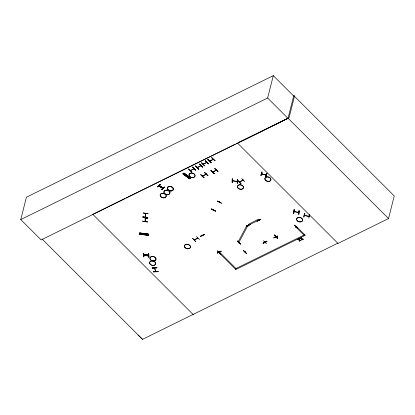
<?xml version="1.0" encoding="UTF-8"?>
<svg xmlns="http://www.w3.org/2000/svg" width="415" height="415" viewBox="0 0 415 415"><rect width="100%" height="100%" fill="white"/><g stroke="black" fill="none" stroke-linecap="round" stroke-linejoin="round"><path stroke-width="0.62" d="M194.651 239.413C192.674 241.131 198.894 237.665 197.67 238.106M219.582 252.45L219.701 252.164M238.692 242.801L239.113 242.832M264.703 242.516L264.547 242.178M276.151 236.711L276.561 236.291M296.03 226.906L295.547 226.979L295.926 226.798M140.519 234.205L140.54 233.017M141.116 234.278L141.131 233.095M142.003 234.392L142.023 233.209M142.796 234.496L142.812 233.308M143.683 234.61L143.704 233.422M147.501 235.103L147.522 233.915M232.369 182.361L232.052 182.512L232.167 178.943L232.452 178.813M232.322 182.548L232.416 178.824M232.965 180.551L232.462 180.883M232.462 180.867L232.805 180.753M237.214 181.485L232.364 180.712M237.307 179.462L237.173 183.197L237.442 183.233L237.53 179.664L237.447 183.228M237.313 179.622L237.224 183.01M143.86 255.111L148.71 255.573M147.849 217.201L147.787 217.579L142.942 216.832L142.999 216.454M143.216 212.911L148.062 213.658M142.947 217.595L147.797 218.337L142.988 217.398M145.681 213.492L145.266 216.983L145.546 216.397M145.473 213.808L145.509 213.466M145.068 221.486L145.286 217.953M145.307 221.2C144.851 221.76 145.795 219.462 145.499 218.062M145.463 216.988L145.696 213.543M147.626 221.683L147.564 222.067L142.713 221.32L142.776 220.941M139.637 232.96L139.632 234.091L148.373 235.144M139.611 234.143L148.394 235.217L148.409 234.029L139.627 232.914L139.622 233.313L148.388 234.444L148.404 234.086M148.394 234.19L139.627 233.059L148.394 234.257M148.383 235.04L139.606 233.863L139.601 234.268L148.368 235.398L148.373 234.983M158.079 271.327L158.094 271.711L153.327 271.726M142.947 216.812L147.802 217.408M142.729 221.148L147.584 221.875M293.825 213.123L293.509 213.258L294.188 209.762L293.753 213.258M293.779 213.31L294.23 209.627M294.489 211.593L294.598 211.37M298.307 212.454L298.359 212.07M298.613 214.213L299.091 210.675L298.878 214.259L298.66 214.026M298.878 214.244L299.091 210.53M213.621 209.949L213.326 209.974L213.533 209.596M219.561 201.996L219.353 202.484L219.343 201.929M217.268 201.156L221.62 203.272L217.299 201.016M304.75 213.435L304.449 213.538L303.702 216.988L304.019 216.863M303.972 217.05L304.449 213.538M304.418 215.452L309.149 216.397M304.916 215.063L304.802 215.535L304.916 215.286M304.859 215.52L304.869 215.032M308.615 216.423L308.807 215.93M309.554 214.716L308.812 218.129M236.348 143.642L237.51 143.071L337.992 243.434L388.533 218.549L394.25 195.953L293.773 95.585L288.005 118.368L41.121 239.943L20.75 219.592L26.41 197.229L273.293 75.655L293.664 96.005M145.468 218.031L145.468 218.357L145.323 218.114M157.389 186.88C163.728 181.236 157.804 186.299 157.627 186.849M159.215 185.427L163.147 188.109L159.199 185.557M157.534 186.978L160.423 184.291M160.455 184.296L160.19 184.338M143.766 253.119L143.886 256.885L143.616 256.859L143.476 253.259M143.834 254.701L148.684 255.163M161.751 189.722L164.573 187.149L161.746 189.728L161.575 189.401M162.83 188.265L158.821 185.894M161.528 189.588L164.402 186.843M148.617 253.586L149.006 257.378L148.736 257.352L148.835 253.778M152.155 267.94L156.969 267.711L152.243 267.95M158.099 271.69L153.368 271.939L153.353 271.56M155.464 271.311L155.526 271M155.438 271.311L155.687 270.99M191.875 171.935L191.621 172.22L188.509 169.102L188.742 168.838M190.687 170.072L190.698 170.435M192.648 167.058L195.761 170.181L192.508 166.991M193.696 168.755L193.587 168.646M195.704 165.86L195.475 166.135L198.795 169.144L195.496 166.104M197.182 167.536C206.561 162.13 196.145 169.232 197.654 167.1M197.665 167.473L197.763 167.204M199.61 164.081L202.728 167.209L199.475 164.018M200.881 165.378L200.798 165.704L200.99 165.372M200.813 165.72L200.953 165.393M201.099 165.481L200.979 165.844M203.48 164.143L203.578 163.889M205.425 160.766L208.538 163.889L205.425 160.781M204.579 165.813L201.519 162.545L201.285 162.82L204.398 165.927L204.652 165.642M202.587 176.188L202.951 175.644M206.364 162.353L206.525 162.69M206.691 162.063L206.629 162.405L202.997 164.216M206.805 162.058L206.769 162.545L206.909 162.166M204.699 172.744L208.019 175.753L204.766 172.562M208.065 159.464L207.811 159.754L210.924 162.862L211.178 162.571M203.89 177.77L200.777 174.658L203.879 177.791L204.133 177.501M206.39 174.03L206.006 174.554L205.845 174.217M206.11 174.269L206.193 173.942M206.245 173.937L202.52 176.012M210.104 160.823L210.032 161.103L209.995 160.714M215.053 160.807L211.811 157.633M192.643 238.34L195.569 241.561L195.823 241.276M213.294 159.479L212.942 159.63L212.89 159.287M211.105 170.306L210.851 170.591L213.964 173.703L214.218 173.413M194.282 239.953L194.76 239.517M214.929 160.74L211.8 157.767M196.43 236.524L199.563 239.6M212.947 171.468L212.568 171.945M215.93 170.129L215.976 170.466L216.397 170.285L212.667 172.101L213.014 171.478M213.04 171.914L213.123 171.587M213.035 171.966L213.03 171.556M214.783 168.656L218.103 171.665L214.851 168.474M214.171 173.6L211.043 170.456L214.187 173.444M216.257 169.839L215.867 170.363M216.329 169.849L216.189 170.181L216.365 169.834M216.438 169.958L216.329 170.321M217.896 171.763L214.84 168.609M202.453 235.502L202.852 235.616M202.982 235.549L202.712 235.793M200.642 236.374L204.434 234.376M215.618 210.924L215.51 211.194L211.204 209.02L211.318 208.755M213.538 210.047L213.678 209.674M219.182 202.39L219.411 201.923M232.333 182.372L232.384 178.948M220.764 253.918L220.51 254.203L217.444 251.054L217.678 250.795M221.102 251.023L221.226 251.381L217.481 253.197L217.356 252.839M217.377 252.875L221.107 251.231L217.31 253.026M218.804 251.884L218.835 251.568M236.675 181.412L236.737 181.054M218.778 251.801L218.964 251.506M219.597 252.055L219.644 252.398M241.032 183.43L240.778 183.721L237.665 180.608L237.894 180.338M239.787 181.806L239.761 181.485M239.481 182.118L239.901 181.936L239.829 181.495M239.854 181.946L239.937 181.604M239.896 181.91L239.844 181.573M244.71 181.78L241.665 178.492M242.744 180.323L242.744 180.146M243.289 179.954L243.206 180.281M20.75 219.592L267.634 98.018L273.293 75.655M262.737 130.813L238.085 142.791L289.027 117.829L294.64 95.652M237.779 241.048L240.871 244.181L237.645 240.98M240.731 244.098L237.634 241.115M249.986 224.453L246.443 226.263M261.984 171.971L261.03 175.535L260.765 175.462L262.026 171.966M248.544 225.921L248.735 225.625M262.078 173.807L261.906 174.051L262.109 173.693M243.283 250.593L246.557 253.643L243.486 250.364L243.257 250.624M246.396 226.45L250.188 224.448M245.109 252.149L245.436 251.594M265.745 175.063L265.813 174.679M267.006 173.486L266.057 176.873L265.839 176.614M266.783 173.237L265.792 176.8M246.603 253.456L243.455 250.489M257.103 221.174L260.848 219.364L257.15 220.993M258.239 219.499L258.841 220.106L248.907 224.997L248.305 224.391L258.306 219.219M259.313 220.417L259.442 220.349M263.411 240.705L266.539 243.766M263.11 242.91L263.235 243.273L266.98 241.457M264.863 242.23L264.583 241.644M264.713 241.582L264.526 241.878M266.855 241.099L263.11 243.117M273.942 237.977L277.687 236.161L273.822 237.847M277.562 238.194L274.507 234.952M274.538 234.921L274.284 235.212L277.37 238.329L277.625 238.044M275.581 236.949L275.295 236.368M275.425 236.306L275.28 236.68M275.482 236.244L275.674 236.856L275.55 236.26M277.562 235.824L277.687 236.187L273.77 237.826M297.721 228.297L294.479 225.101M295.677 227.093L295.568 226.766M295.677 226.87L295.968 226.958M299.666 240.913L299.319 241.245L299.106 240.109L297.726 239.419M297.68 239.605L298.012 239.279M297.96 239.465L299.085 239.875L298.956 238.812M300.917 240.295L299.423 239.969L299.257 238.667M299.62 241.099L299.49 240.02M302.084 239.725L301.736 240.057L301.523 238.921L300.144 238.226M300.097 238.412L300.424 238.085M299.443 240.207L300.636 240.435M300.377 238.272L301.503 238.682L301.373 237.619M303.334 239.107L301.84 238.781L301.674 237.473M302.037 239.912L301.907 238.827M308.589 216.391L308.75 215.956M301.861 239.014L303.054 239.248M309.139 216.007L309.05 216.355L309.232 216.07M202.499 235.575L202.935 235.751M202.899 235.736L202.582 235.435M248.201 225.625L248.647 225.812M264.998 242.158L264.713 241.846M261.03 175.535L261.953 172.095M262.052 173.927L261.549 173.932M266.145 175.161L265.756 174.912M160.89 186.781C162.047 187.212 160.086 187.326 160.989 186.802M161.295 187.015L160.947 187.264M215.577 211.074L211.209 208.999L215.572 211.111M158.686 186.034L162.638 188.571M146.438 255.5L146.438 255.163L146.407 255.541M188.69 168.998L191.803 172.106M207.816 159.744L210.934 162.841M204.061 177.677L200.767 174.684M210.851 170.586L213.964 173.693M237.665 180.603L240.799 183.689M237.847 180.494L240.97 183.586M192.659 238.324L195.73 241.463M274.284 235.201L277.381 238.309M194.054 168.806L190.324 170.617M209.523 161.15L209.938 160.947M212.833 159.521L213.248 159.319M194.241 239.792L197.862 238.044M198.017 238.189L197.706 238.319M219.634 252.445L219.265 252.579M264.635 242.5L264.967 242.127M189.582 178.87L182.849 173.859L183.923 173.086L190.75 177.952L190.392 178.232L183.57 173.366L183.871 173.06L190.672 177.978M183.046 173.703L189.92 178.606L182.942 173.854M189.567 178.875L190.75 177.952M219.468 202.338L219.213 202.39M182.968 173.838L189.66 178.761M190.475 178.134L183.648 173.268L190.526 178.134M293.945 209.757L294.209 209.814M200.627 236.317L204.351 234.496M250.121 224.577L246.36 226.383M260.828 219.302L257.067 221.112M158.54 185.993L159.485 185.142M155.75 271.628L154.655 268.023M309.108 216.526L304.325 215.395M197.244 167.478L197.706 167.437M209.585 161.098L213.139 159.324M209.985 161.108L209.632 161.259L213.315 159.459M206.25 174.409L202.681 176.168M212.599 171.971L216.246 170.176M183.544 174.357L184.561 173.553M184.006 174.684L185.023 173.885M184.701 175.182L185.718 174.378M185.313 175.618L186.33 174.814M186.008 176.11L187.025 175.312M188.975 178.232L189.992 177.428M217.585 250.987L220.718 254.105M261.523 173.781L266.285 175.052M237.152 181.49L232.364 180.836M146.049 255.116L145.961 255.427M154.489 268.033L155.589 271.633M124.77 198.588L92.81 214.327L193.286 314.689M125.932 198.017L235.186 144.218M263.359 130.346L288.052 118.182L388.533 218.549M211.743 157.814L215.063 160.823M194.013 168.801L190.433 170.612M206.789 162.509L203.101 164.324M202.722 167.193L199.444 164.138M239.413 181.988L243.143 179.866L242.988 180.177M304.688 234.714L235.16 268.951L235.767 269.558L305.295 235.315L296.388 226.419L295.667 226.777L303.967 235.072M298.909 238.999L299.21 238.848M301.326 237.805L301.627 237.66M300.59 240.622L300.87 240.482M303.007 239.434L303.287 239.294M138.102 334.998L142.511 339.346L337.753 243.2L337.992 243.434M200.471 236.202L204.227 234.371M219.162 252.47L219.499 252.304M239.133 242.796L238.687 242.853L238.973 242.692M294.432 225.288L297.731 228.307M245.338 251.848L245.068 252.138M266.98 241.437L263.235 243.263M266.181 175.166L261.58 173.963M242.837 180.499L243.195 180.328L239.574 182.097M298.764 212.547L294.079 211.676M205.259 160.838L208.372 163.946M192.498 167.126L195.595 170.238M204.756 172.697L207.853 175.81M297.565 228.364L294.474 225.231M152.206 268.147L156.932 267.908M152.144 267.945L156.886 267.701M153.306 271.747L158.053 271.54M259.043 220.235L259.354 220.552M248.642 225.827L248.414 225.568M202.769 235.85L202.484 235.533M219.089 252.149L218.809 251.832M294.105 211.5L298.784 212.392M143.798 254.836L148.648 255.298M143.808 255.298L148.674 255.739M237.261 179.648L237.53 179.685M143.18 213.035L148.031 213.792M142.957 217.533L147.802 218.274M309.502 214.737L309.772 214.799M267.001 173.491L266.736 173.418L266.062 176.863M148.622 253.741L148.809 257.331M218.918 201.825L219.992 202.375M159.303 185.464L163.256 188.026M275.493 236.892L275.269 236.633M183.669 173.216L190.594 178.082M267.634 98.018L288.005 118.368M198.795 169.144L195.667 166L198.749 169.144M42.029 238.978L142.511 339.346M274.476 235.077L277.578 238.231M259.225 220.614L258.955 220.375M218.938 251.77L219.219 252.055M143.657 253.28L143.823 256.859M239.979 184.701A3.055 2.174 14.2 0 1 240.767 184.774M143.823 255.453L148.674 255.936L143.823 255.469M246.93 225.355L238.023 242.116L238.91 242.464L247.817 225.698L246.93 225.355M208.003 159.614L211.105 162.747L208.003 159.614M219.494 252.087L218.772 252.445L235.372 269.029L236.099 268.671L219.494 252.087M148.643 255.158L143.782 254.691L148.632 255.163M160.859 196.777A3.076 2.189 14.2 0 0 166.026 196.741A3.076 2.189 14.2 0 0 162.664 193.38A3.076 2.189 14.2 0 0 160.859 196.777M160.875 196.7A3.081 2.194 14.2 0 0 166.052 196.663A3.081 2.194 14.2 0 0 162.68 193.297A3.081 2.194 14.2 0 0 160.875 196.7M164.589 193.597A3.076 2.189 14.2 0 0 169.756 193.561A3.076 2.189 14.2 0 0 166.389 190.2A3.076 2.189 14.2 0 0 164.589 193.597M164.605 193.52A3.081 2.194 14.2 0 0 169.782 193.483A3.081 2.194 14.2 0 0 166.41 190.117A3.081 2.194 14.2 0 0 164.605 193.52M167.971 189.888A3.076 2.189 14.2 0 0 173.138 189.852A3.076 2.189 14.2 0 0 169.771 186.496A3.076 2.189 14.2 0 0 167.971 189.888M167.987 189.811A3.081 2.194 14.2 0 0 173.159 189.774A3.081 2.194 14.2 0 0 169.792 186.413A3.081 2.194 14.2 0 0 167.987 189.811A3.081 2.194 14.2 0 0 173.159 189.78A3.081 2.194 14.2 0 0 169.792 186.413A3.081 2.194 14.2 0 0 167.982 189.816M189.702 176.494A3.076 2.189 14.2 0 0 194.868 176.458A3.076 2.189 14.2 0 0 191.507 173.102A3.076 2.189 14.2 0 0 189.702 176.494M189.717 176.417A3.081 2.194 14.2 0 0 194.894 176.38A3.081 2.194 14.2 0 0 191.523 173.013A3.081 2.194 14.2 0 0 189.717 176.417M185.116 247.719A3.066 2.184 14.2 0 0 190.272 247.682A3.066 2.184 14.2 0 0 186.916 244.331A3.066 2.184 14.2 0 0 185.116 247.719M185.132 247.641A3.081 2.194 14.2 0 0 190.309 247.605A3.081 2.194 14.2 0 0 186.937 244.238A3.081 2.194 14.2 0 0 185.132 247.641M150.329 264.35A3.066 2.184 14.2 0 0 155.485 264.314A3.066 2.184 14.2 0 0 152.129 260.957A3.066 2.184 14.2 0 0 150.329 264.35M150.339 264.277A3.081 2.194 14.2 0 0 155.516 264.241A3.081 2.194 14.2 0 0 152.144 260.874A3.081 2.194 14.2 0 0 150.339 264.277M150.635 259.878A3.066 2.184 14.2 0 0 155.791 259.842A3.066 2.184 14.2 0 0 152.435 256.491A3.066 2.184 14.2 0 0 150.635 259.878M150.645 259.806A3.081 2.194 14.2 0 0 155.822 259.769A3.081 2.194 14.2 0 0 152.45 256.403A3.081 2.194 14.2 0 0 150.645 259.806M238.143 188.218A3.066 2.184 14.2 0 0 243.299 188.182A3.066 2.184 14.2 0 0 239.943 184.825A3.066 2.184 14.2 0 0 238.143 188.218M238.158 188.14A3.081 2.194 14.2 0 0 243.33 188.104A3.081 2.194 14.2 0 0 239.963 184.737A3.081 2.194 14.2 0 0 238.158 188.14M297.316 220.759A3.081 2.194 14.2 0 0 302.494 220.723A3.081 2.194 14.2 0 0 299.122 217.356A3.081 2.194 14.2 0 0 297.316 220.759M297.306 220.837A3.066 2.184 14.2 0 0 302.462 220.801A3.066 2.184 14.2 0 0 299.106 217.444A3.066 2.184 14.2 0 0 297.306 220.837M265.564 180.328A3.066 2.184 14.2 0 0 270.72 180.292A3.066 2.184 14.2 0 0 267.364 176.94A3.066 2.184 14.2 0 0 265.564 180.328M265.579 180.245A3.081 2.194 14.2 0 0 270.756 180.203A3.081 2.194 14.2 0 0 267.385 176.842A3.081 2.194 14.2 0 0 265.579 180.245"/></g></svg>
